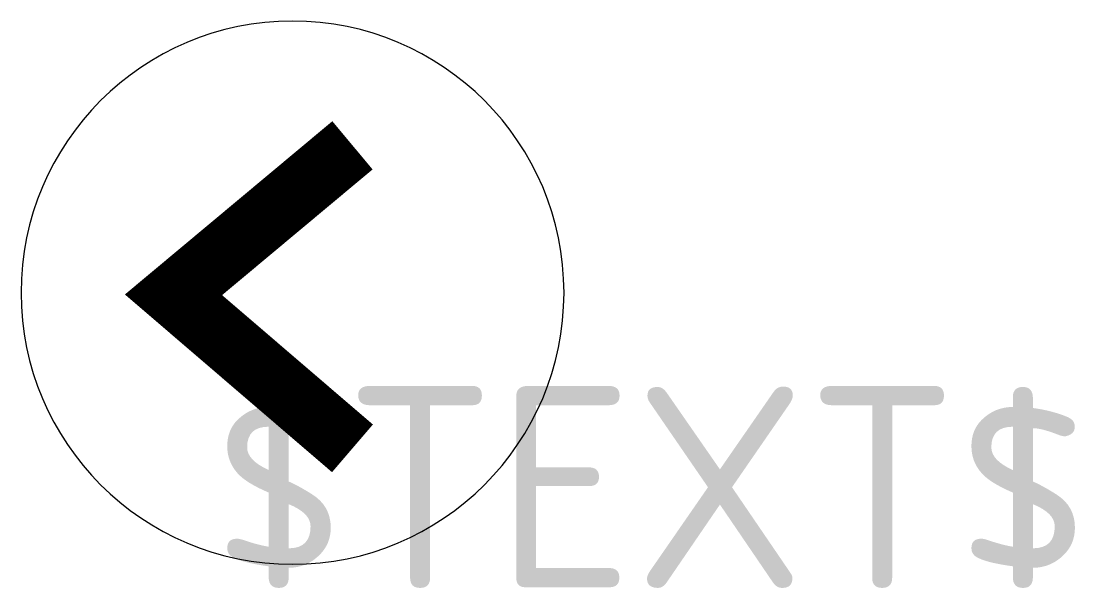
# Model space of a CAD drawing. Extents: x -0.52 to 1.5, y -0.56 to 0.52.
import ezdxf
from ezdxf.enums import TextEntityAlignment as Align

# ---------------------------------------------------------------- set-up
doc = ezdxf.new("R2010")
doc.units = 0
doc.header["$MEASUREMENT"] = 0
doc.styles.add('ICDA-STYLE1', font='TSSDENG', dxfattribs={"width": 0.7, "bigfont": 'TSSDCHN'})

msp = doc.modelspace()

# ---------------------------------------------------------------- linework, layer by layer
at = {"const_width": 0.12}
msp.add_lwpolyline([(0.1145, 0.2815), (-0.2275, -0.004), (0.1145, -0.2973)], dxfattribs=at)
msp.add_ellipse((0, 0), major_axis=(0, 0.5188), ratio=1, start_param=4.712389, end_param=10.995574)

# ---------------------------------------------------------------- texts
at = {"color": 7, "linetype": 'ByBlock', "style": 'ICDA-STYLE1', "flags": 1}
for tag, text in [('A', '蓄光型地面疏散标志'), ('REMARK', '')]:
    msp.add_attdef(tag, text=text, height=0.0000154, dxfattribs=at).set_placement((0, 0), align=Align.MIDDLE_CENTER)
at = {"color": 7, "linetype": 'ByBlock', "style": 'ICDA-STYLE1'}
msp.add_attdef('$TEXT$', text='1', height=0.3846, dxfattribs=at).set_placement((0.6852, -0.3716), align=Align.MIDDLE_CENTER)

doc.saveas('drawing.dxf')
